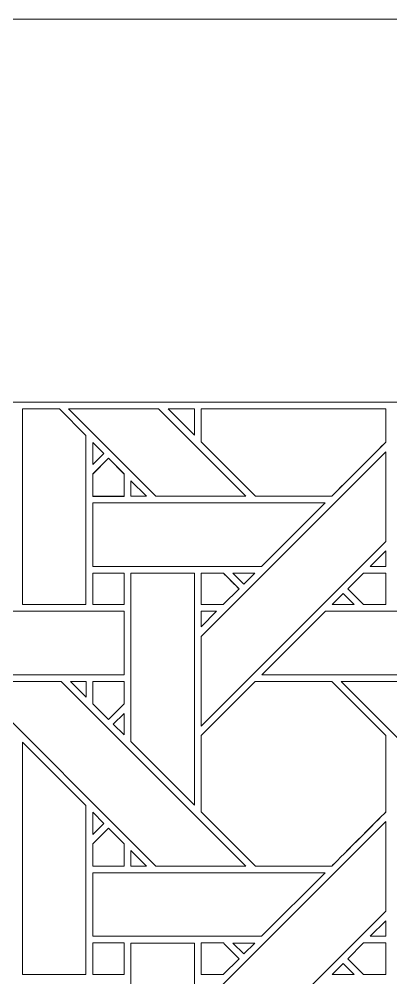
# Model space of a CAD drawing. Header units: inches. Extents: x 2.4 to 22.4, y -0.9 to 19.1.
# Drawn here: x 12.154 to 13.107, y 16.636 to 19.095 of the extents above; entities that cross this region are included whole.
import ezdxf

# ---------------------------------------------------------------- set-up
doc = ezdxf.new("R2010")
doc.units = ezdxf.units.IN
doc.header["$MEASUREMENT"] = 0
doc.layers.add('Design', color=7, linetype='Continuous', lineweight=0)

msp = doc.modelspace()

# ---------------------------------------------------------------- linework, layer by layer
at = {"layer": 'Design'}
for points, knots in [([(2.3829, 19.0948), (2.3829, 19.0948), (2.3829, -0.9052), (2.3829, -0.9052), (2.3829, -0.9052), (22.3829, -0.9052), (22.3829, -0.9052), (22.3829, -0.9052), (22.3829, 19.0948), (22.3829, 19.0948), (22.3829, 19.0948), (2.3829, 19.0948), (2.3829, 19.0948)], [0, 0, 0, 0, 1, 1, 1, 2, 2, 2, 3, 3, 3, 4, 4, 4, 4]), ([(3.3653, 18.1123), (3.3653, 18.1123), (3.3653, 0.0772), (3.3653, 0.0772), (3.3653, 0.0772), (21.4004, 0.0772), (21.4004, 0.0772), (21.4004, 0.0772), (21.4004, 18.1123), (21.4004, 18.1123), (21.4004, 18.1123), (3.3653, 18.1123), (3.3653, 18.1123)], [0, 0, 0, 0, 1, 1, 1, 2, 2, 2, 3, 3, 3, 4, 4, 4, 4]), ([(12.2569, 18.0948), (12.2569, 18.0948), (12.3252, 18.0267), (12.3252, 18.0267), (12.3252, 18.0267), (12.3252, 17.593), (12.3252, 17.593), (12.3252, 17.593), (12.1625, 17.593), (12.1625, 17.593), (12.1625, 17.593), (12.1625, 18.0948), (12.1625, 18.0948), (12.1625, 18.0948), (12.2569, 18.0948), (12.2569, 18.0948)], [0, 0, 0, 0, 1, 1, 1, 2, 2, 2, 3, 3, 3, 4, 4, 4, 5, 5, 5, 5]), ([(12.7354, 17.871), (12.7354, 17.871), (12.5044, 17.871), (12.5044, 17.871), (12.5044, 17.871), (12.2806, 18.0948), (12.2806, 18.0948), (12.2806, 18.0948), (12.5116, 18.0948), (12.5116, 18.0948), (12.5116, 18.0948), (12.7354, 17.871), (12.7354, 17.871)], [0, 0, 0, 0, 1, 1, 1, 2, 2, 2, 3, 3, 3, 4, 4, 4, 4]), ([(12.6032, 18.0948), (12.6032, 18.0948), (12.6032, 18.0274), (12.6032, 18.0274), (12.6032, 18.0274), (12.5358, 18.0948), (12.5358, 18.0948), (12.5358, 18.0948), (12.6032, 18.0948), (12.6032, 18.0948)], [0, 0, 0, 0, 1, 1, 1, 2, 2, 2, 3, 3, 3, 3]), ([(13.0941, 18.0098), (13.0763, 17.9919), (12.9643, 17.8801), (12.9553, 17.8711), (12.9553, 17.8711), (12.7596, 17.8711), (12.7596, 17.8711), (12.7596, 17.8711), (12.6204, 18.0104), (12.6204, 18.0104), (12.6204, 18.0104), (12.6204, 18.0948), (12.6204, 18.0948), (12.6204, 18.0948), (13.0941, 18.0948), (13.0941, 18.0948), (13.0941, 18.0948), (13.0941, 18.0098), (13.0941, 18.0098)], [0, 0, 0, 0, 1, 1, 1, 2, 2, 2, 3, 3, 3, 4, 4, 4, 5, 5, 5, 6, 6, 6, 6]), ([(13.0941, 18.0948), (13.0941, 18.0948), (13.0941, 18.0097), (13.0941, 18.0097), (13.0755, 17.9909), (12.9637, 17.8794), (12.9554, 17.871), (12.9554, 17.871), (12.7596, 17.871), (12.7596, 17.871), (12.7596, 17.871), (12.6204, 18.0102), (12.6204, 18.0102), (12.6204, 18.0102), (12.6204, 18.0948), (12.6204, 18.0948), (12.6204, 18.0948), (13.0941, 18.0948), (13.0941, 18.0948)], [0, 0, 0, 0, 1, 1, 1, 2, 2, 2, 3, 3, 3, 4, 4, 4, 5, 5, 5, 6, 6, 6, 6]), ([(12.3425, 17.9524), (12.3425, 17.9524), (12.3425, 18.0092), (12.3425, 18.0092), (12.3425, 18.0092), (12.3707, 17.9806), (12.3707, 17.9806), (12.3707, 17.9806), (12.3425, 17.9524), (12.3425, 17.9524)], [0, 0, 0, 0, 1, 1, 1, 2, 2, 2, 3, 3, 3, 3]), ([(13.0941, 17.7552), (13.0941, 17.7552), (12.6204, 17.2815), (12.6204, 17.2815), (12.6204, 17.2815), (12.6204, 17.5116), (12.6204, 17.5116), (12.6204, 17.5116), (13.0941, 17.9852), (13.0941, 17.9852), (13.0941, 17.9852), (13.0941, 17.7552), (13.0941, 17.7552)], [0, 0, 0, 0, 1, 1, 1, 2, 2, 2, 3, 3, 3, 4, 4, 4, 4]), ([(12.3425, 17.8709), (12.3425, 17.8709), (12.3425, 17.9282), (12.3425, 17.9282), (12.3425, 17.9282), (12.3828, 17.9685), (12.3828, 17.9685), (12.3828, 17.9685), (12.4232, 17.9282), (12.4232, 17.9282), (12.4232, 17.9282), (12.4232, 17.8709), (12.4232, 17.8709), (12.4232, 17.8709), (12.3425, 17.8709), (12.3425, 17.8709)], [0, 0, 0, 0, 1, 1, 1, 2, 2, 2, 3, 3, 3, 4, 4, 4, 5, 5, 5, 5]), ([(12.3829, 17.9683), (12.3829, 17.9683), (12.4232, 17.928), (12.4232, 17.928), (12.4232, 17.928), (12.4232, 17.8707), (12.4232, 17.8707), (12.4232, 17.8707), (12.3425, 17.8707), (12.3425, 17.8707), (12.3425, 17.8707), (12.3425, 17.928), (12.3425, 17.928), (12.3425, 17.928), (12.3829, 17.9683), (12.3829, 17.9683)], [0, 0, 0, 0, 1, 1, 1, 2, 2, 2, 3, 3, 3, 4, 4, 4, 5, 5, 5, 5]), ([(12.4405, 17.871), (12.4405, 17.871), (12.4405, 17.9107), (12.4405, 17.9107), (12.4405, 17.9107), (12.4802, 17.871), (12.4802, 17.871), (12.4802, 17.871), (12.4405, 17.871), (12.4405, 17.871)], [0, 0, 0, 0, 1, 1, 1, 2, 2, 2, 3, 3, 3, 3]), ([(12.9382, 17.8537), (12.9382, 17.8537), (12.7755, 17.691), (12.7755, 17.691), (12.7755, 17.691), (12.3425, 17.691), (12.3425, 17.691), (12.3425, 17.691), (12.3425, 17.8537), (12.3425, 17.8537), (12.3425, 17.8537), (12.9382, 17.8537), (12.9382, 17.8537)], [0, 0, 0, 0, 1, 1, 1, 2, 2, 2, 3, 3, 3, 4, 4, 4, 4]), ([(13.0543, 17.691), (13.0543, 17.691), (13.0941, 17.7308), (13.0941, 17.7308), (13.0941, 17.7308), (13.0941, 17.691), (13.0941, 17.691), (13.0941, 17.691), (13.0543, 17.691), (13.0543, 17.691)], [0, 0, 0, 0, 1, 1, 1, 2, 2, 2, 3, 3, 3, 3]), ([(12.3425, 17.5931), (12.3425, 17.5931), (12.3425, 17.6739), (12.3425, 17.6739), (12.3425, 17.6739), (12.4228, 17.6739), (12.4228, 17.6739), (12.4228, 17.6739), (12.4228, 17.5931), (12.4228, 17.5931), (12.4228, 17.5931), (12.3425, 17.5931), (12.3425, 17.5931)], [0, 0, 0, 0, 1, 1, 1, 2, 2, 2, 3, 3, 3, 4, 4, 4, 4]), ([(12.4228, 17.6737), (12.4228, 17.6737), (12.4228, 17.593), (12.4228, 17.593), (12.4228, 17.593), (12.3425, 17.593), (12.3425, 17.593), (12.3425, 17.593), (12.3425, 17.6737), (12.3425, 17.6737), (12.3425, 17.6737), (12.4228, 17.6737), (12.4228, 17.6737)], [0, 0, 0, 0, 1, 1, 1, 2, 2, 2, 3, 3, 3, 4, 4, 4, 4]), ([(12.4403, 17.2415), (12.4403, 17.2415), (12.4403, 17.6737), (12.4403, 17.6737), (12.4403, 17.6737), (12.6032, 17.6737), (12.6032, 17.6737), (12.6032, 17.6737), (12.6032, 17.0786), (12.6032, 17.0786), (12.6032, 17.0786), (12.4403, 17.2415), (12.4403, 17.2415)], [0, 0, 0, 0, 1, 1, 1, 2, 2, 2, 3, 3, 3, 4, 4, 4, 4]), ([(12.6204, 17.5931), (12.6204, 17.5931), (12.6204, 17.6739), (12.6204, 17.6739), (12.6204, 17.6739), (12.6775, 17.6739), (12.6775, 17.6739), (12.6826, 17.6688), (12.7134, 17.638), (12.7178, 17.6335), (12.7178, 17.6335), (12.6774, 17.5931), (12.6774, 17.5931), (12.6774, 17.5931), (12.6204, 17.5931), (12.6204, 17.5931)], [0, 0, 0, 0, 1, 1, 1, 2, 2, 2, 3, 3, 3, 4, 4, 4, 5, 5, 5, 5]), ([(12.7178, 17.6334), (12.7178, 17.6334), (12.6774, 17.593), (12.6774, 17.593), (12.6774, 17.593), (12.6204, 17.593), (12.6204, 17.593), (12.6204, 17.593), (12.6204, 17.6737), (12.6204, 17.6737), (12.6204, 17.6737), (12.6775, 17.6737), (12.6775, 17.6737), (12.6827, 17.6685), (12.7135, 17.6377), (12.7178, 17.6334)], [0, 0, 0, 0, 1, 1, 1, 2, 2, 2, 3, 3, 3, 4, 4, 4, 5, 5, 5, 5]), ([(12.7018, 17.6737), (12.7018, 17.6737), (12.7583, 17.6737), (12.7583, 17.6737), (12.7583, 17.6737), (12.73, 17.6456), (12.73, 17.6456), (12.73, 17.6456), (12.7018, 17.6737), (12.7018, 17.6737)], [0, 0, 0, 0, 1, 1, 1, 2, 2, 2, 3, 3, 3, 3]), ([(13.037, 17.593), (13.037, 17.593), (12.9966, 17.6335), (12.9966, 17.6335), (12.9966, 17.6335), (13.037, 17.6739), (13.037, 17.6739), (13.037, 17.6739), (13.0941, 17.6739), (13.0941, 17.6739), (13.0941, 17.6739), (13.0941, 17.593), (13.0941, 17.593), (13.0941, 17.593), (13.037, 17.593), (13.037, 17.593)], [0, 0, 0, 0, 1, 1, 1, 2, 2, 2, 3, 3, 3, 4, 4, 4, 5, 5, 5, 5]), ([(13.0941, 17.6738), (13.0941, 17.6738), (13.0941, 17.593), (13.0941, 17.593), (13.0941, 17.593), (13.037, 17.593), (13.037, 17.593), (13.037, 17.593), (12.9966, 17.6333), (12.9966, 17.6333), (12.9966, 17.6333), (13.037, 17.6738), (13.037, 17.6738), (13.037, 17.6738), (13.0941, 17.6738), (13.0941, 17.6738)], [0, 0, 0, 0, 1, 1, 1, 2, 2, 2, 3, 3, 3, 4, 4, 4, 5, 5, 5, 5]), ([(13.0127, 17.593), (13.0127, 17.593), (12.9562, 17.593), (12.9562, 17.593), (12.9562, 17.593), (12.9845, 17.6212), (12.9845, 17.6212), (12.9845, 17.6212), (13.0127, 17.593), (13.0127, 17.593)], [0, 0, 0, 0, 1, 1, 1, 2, 2, 2, 3, 3, 3, 3]), ([(12.4228, 17.5758), (12.4228, 17.5758), (12.4228, 17.413), (12.4228, 17.413), (12.4228, 17.413), (11.8275, 17.413), (11.8275, 17.413), (11.8275, 17.413), (11.9904, 17.5758), (11.9904, 17.5758), (11.9904, 17.5758), (12.4228, 17.5758), (12.4228, 17.5758)], [0, 0, 0, 0, 1, 1, 1, 2, 2, 2, 3, 3, 3, 4, 4, 4, 4]), ([(12.6602, 17.5758), (12.6602, 17.5758), (12.6204, 17.536), (12.6204, 17.536), (12.6204, 17.536), (12.6204, 17.5758), (12.6204, 17.5758), (12.6204, 17.5758), (12.6602, 17.5758), (12.6602, 17.5758)], [0, 0, 0, 0, 1, 1, 1, 2, 2, 2, 3, 3, 3, 3]), ([(13.3715, 17.5758), (13.3715, 17.5758), (13.3715, 17.413), (13.3715, 17.413), (13.3715, 17.413), (12.7762, 17.413), (12.7762, 17.413), (12.7762, 17.413), (12.9391, 17.5758), (12.9391, 17.5758), (12.9391, 17.5758), (13.3715, 17.5758), (13.3715, 17.5758)], [0, 0, 0, 0, 1, 1, 1, 2, 2, 2, 3, 3, 3, 4, 4, 4, 4]), ([(12.7354, 16.9222), (12.7354, 16.9222), (12.5044, 16.9222), (12.5044, 16.9222), (12.5044, 16.9222), (12.0308, 17.3959), (12.0308, 17.3959), (12.0308, 17.3959), (12.2618, 17.3959), (12.2618, 17.3959), (12.2618, 17.3959), (12.7354, 16.9222), (12.7354, 16.9222)], [0, 0, 0, 0, 1, 1, 1, 2, 2, 2, 3, 3, 3, 4, 4, 4, 4]), ([(12.2859, 17.3959), (12.2859, 17.3959), (12.3253, 17.3959), (12.3253, 17.3959), (12.3253, 17.3959), (12.3253, 17.356), (12.3253, 17.356), (12.3253, 17.356), (12.2859, 17.3959), (12.2859, 17.3959)], [0, 0, 0, 0, 1, 1, 1, 2, 2, 2, 3, 3, 3, 3]), ([(12.4228, 17.396), (12.4228, 17.396), (12.4228, 17.3384), (12.4228, 17.3384), (12.4228, 17.3384), (12.3828, 17.2985), (12.3828, 17.2985), (12.3828, 17.2985), (12.3425, 17.3388), (12.3425, 17.3388), (12.3425, 17.3388), (12.3425, 17.396), (12.3425, 17.396), (12.3425, 17.396), (12.4228, 17.396), (12.4228, 17.396)], [0, 0, 0, 0, 1, 1, 1, 2, 2, 2, 3, 3, 3, 4, 4, 4, 5, 5, 5, 5]), ([(12.3829, 17.2983), (12.3829, 17.2983), (12.3425, 17.3387), (12.3425, 17.3387), (12.3425, 17.3387), (12.3425, 17.3959), (12.3425, 17.3959), (12.3425, 17.3959), (12.4228, 17.3959), (12.4228, 17.3959), (12.4228, 17.3959), (12.4228, 17.3383), (12.4228, 17.3383), (12.4228, 17.3383), (12.3829, 17.2983), (12.3829, 17.2983)], [0, 0, 0, 0, 1, 1, 1, 2, 2, 2, 3, 3, 3, 4, 4, 4, 5, 5, 5, 5]), ([(12.7591, 17.396), (12.7591, 17.396), (12.9553, 17.396), (12.9553, 17.396), (12.9553, 17.396), (13.0941, 17.2572), (13.0941, 17.2572), (13.0941, 17.2572), (13.0941, 17.0611), (13.0941, 17.0611), (13.0763, 17.0431), (12.9643, 16.9314), (12.9553, 16.9224), (12.9553, 16.9224), (12.7596, 16.9224), (12.7596, 16.9224), (12.7596, 16.9224), (12.6204, 17.0616), (12.6204, 17.0616), (12.6204, 17.0616), (12.6204, 17.2573), (12.6204, 17.2573), (12.6204, 17.2573), (12.7591, 17.396), (12.7591, 17.396)], [0, 0, 0, 0, 1, 1, 1, 2, 2, 2, 3, 3, 3, 4, 4, 4, 5, 5, 5, 6, 6, 6, 7, 7, 7, 8, 8, 8, 8]), ([(13.0941, 17.2572), (13.0941, 17.2572), (13.0941, 17.0609), (13.0941, 17.0609), (13.0761, 17.0428), (12.9642, 16.9311), (12.9554, 16.9222), (12.9554, 16.9222), (12.7596, 16.9222), (12.7596, 16.9222), (12.7596, 16.9222), (12.6204, 17.0615), (12.6204, 17.0615), (12.6204, 17.0615), (12.6204, 17.2571), (12.6204, 17.2571), (12.6204, 17.2571), (12.7591, 17.3959), (12.7591, 17.3959), (12.7591, 17.3959), (12.9553, 17.3959), (12.9553, 17.3959), (12.9553, 17.3959), (13.0941, 17.2572), (13.0941, 17.2572)], [0, 0, 0, 0, 1, 1, 1, 2, 2, 2, 3, 3, 3, 4, 4, 4, 5, 5, 5, 6, 6, 6, 7, 7, 7, 8, 8, 8, 8]), ([(13.6841, 16.9222), (13.6841, 16.9222), (13.4531, 16.9222), (13.4531, 16.9222), (13.4531, 16.9222), (12.9795, 17.3959), (12.9795, 17.3959), (12.9795, 17.3959), (13.2105, 17.3959), (13.2105, 17.3959), (13.2105, 17.3959), (13.6841, 16.9222), (13.6841, 16.9222)], [0, 0, 0, 0, 1, 1, 1, 2, 2, 2, 3, 3, 3, 4, 4, 4, 4]), ([(12.4228, 17.314), (12.4228, 17.314), (12.4228, 17.2589), (12.4228, 17.2589), (12.4228, 17.2589), (12.395, 17.2863), (12.395, 17.2863), (12.395, 17.2863), (12.4228, 17.314), (12.4228, 17.314)], [0, 0, 0, 0, 1, 1, 1, 2, 2, 2, 3, 3, 3, 3]), ([(12.1625, 16.6442), (12.1625, 16.6442), (12.1625, 17.2401), (12.1625, 17.2401), (12.1625, 17.2401), (12.3252, 17.0779), (12.3252, 17.0779), (12.3252, 17.0779), (12.3252, 16.6442), (12.3252, 16.6442), (12.3252, 16.6442), (12.1625, 16.6442), (12.1625, 16.6442)], [0, 0, 0, 0, 1, 1, 1, 2, 2, 2, 3, 3, 3, 4, 4, 4, 4]), ([(12.3425, 17.0037), (12.3425, 17.0037), (12.3425, 17.0604), (12.3425, 17.0604), (12.3425, 17.0604), (12.3707, 17.0318), (12.3707, 17.0318), (12.3707, 17.0318), (12.3425, 17.0037), (12.3425, 17.0037)], [0, 0, 0, 0, 1, 1, 1, 2, 2, 2, 3, 3, 3, 3]), ([(12.3425, 16.9221), (12.3425, 16.9221), (12.3425, 16.9794), (12.3425, 16.9794), (12.3425, 16.9794), (12.3828, 17.0198), (12.3828, 17.0198), (12.3828, 17.0198), (12.4232, 16.9794), (12.4232, 16.9794), (12.4232, 16.9794), (12.4232, 16.9221), (12.4232, 16.9221), (12.4232, 16.9221), (12.3425, 16.9221), (12.3425, 16.9221)], [0, 0, 0, 0, 1, 1, 1, 2, 2, 2, 3, 3, 3, 4, 4, 4, 5, 5, 5, 5]), ([(12.3829, 17.0196), (12.3829, 17.0196), (12.4232, 16.9793), (12.4232, 16.9793), (12.4232, 16.9793), (12.4232, 16.922), (12.4232, 16.922), (12.4232, 16.922), (12.3425, 16.922), (12.3425, 16.922), (12.3425, 16.922), (12.3425, 16.9793), (12.3425, 16.9793), (12.3425, 16.9793), (12.3829, 17.0196), (12.3829, 17.0196)], [0, 0, 0, 0, 1, 1, 1, 2, 2, 2, 3, 3, 3, 4, 4, 4, 5, 5, 5, 5]), ([(13.0941, 16.8065), (13.0941, 16.8065), (12.6204, 16.3328), (12.6204, 16.3328), (12.6204, 16.3328), (12.6204, 16.5629), (12.6204, 16.5629), (12.6204, 16.5629), (13.0941, 17.0365), (13.0941, 17.0365), (13.0941, 17.0365), (13.0941, 16.8065), (13.0941, 16.8065)], [0, 0, 0, 0, 1, 1, 1, 2, 2, 2, 3, 3, 3, 4, 4, 4, 4]), ([(12.4405, 16.9222), (12.4405, 16.9222), (12.4405, 16.962), (12.4405, 16.962), (12.4405, 16.962), (12.4802, 16.9222), (12.4802, 16.9222), (12.4802, 16.9222), (12.4405, 16.9222), (12.4405, 16.9222)], [0, 0, 0, 0, 1, 1, 1, 2, 2, 2, 3, 3, 3, 3]), ([(12.9383, 16.905), (12.9383, 16.905), (12.7755, 16.7423), (12.7755, 16.7423), (12.7755, 16.7423), (12.3425, 16.7423), (12.3425, 16.7423), (12.3425, 16.7423), (12.3425, 16.905), (12.3425, 16.905), (12.3425, 16.905), (12.9383, 16.905), (12.9383, 16.905)], [0, 0, 0, 0, 1, 1, 1, 2, 2, 2, 3, 3, 3, 4, 4, 4, 4]), ([(13.0543, 16.7423), (13.0543, 16.7423), (13.0941, 16.7821), (13.0941, 16.7821), (13.0941, 16.7821), (13.0941, 16.7423), (13.0941, 16.7423), (13.0941, 16.7423), (13.0543, 16.7423), (13.0543, 16.7423)], [0, 0, 0, 0, 1, 1, 1, 2, 2, 2, 3, 3, 3, 3]), ([(12.3425, 16.7251), (12.3425, 16.7251), (12.4228, 16.7251), (12.4228, 16.7251), (12.4228, 16.7251), (12.4228, 16.6443), (12.4228, 16.6443), (12.4228, 16.6443), (12.3425, 16.6443), (12.3425, 16.6443), (12.3425, 16.6443), (12.3425, 16.7251), (12.3425, 16.7251)], [0, 0, 0, 0, 1, 1, 1, 2, 2, 2, 3, 3, 3, 4, 4, 4, 4]), ([(12.4228, 16.7251), (12.4228, 16.7251), (12.4228, 16.6443), (12.4228, 16.6443), (12.4228, 16.6443), (12.3425, 16.6443), (12.3425, 16.6443), (12.3425, 16.6443), (12.3425, 16.7251), (12.3425, 16.7251), (12.3425, 16.7251), (12.4228, 16.7251), (12.4228, 16.7251)], [0, 0, 0, 0, 1, 1, 1, 2, 2, 2, 3, 3, 3, 4, 4, 4, 4]), ([(12.4403, 16.2928), (12.4403, 16.2928), (12.4403, 16.725), (12.4403, 16.725), (12.4403, 16.725), (12.6032, 16.725), (12.6032, 16.725), (12.6032, 16.725), (12.6032, 16.1299), (12.6032, 16.1299), (12.6032, 16.1299), (12.4403, 16.2928), (12.4403, 16.2928)], [0, 0, 0, 0, 1, 1, 1, 2, 2, 2, 3, 3, 3, 4, 4, 4, 4]), ([(12.6775, 16.7251), (12.6826, 16.72), (12.7134, 16.6892), (12.7178, 16.6847), (12.7178, 16.6847), (12.6774, 16.6443), (12.6774, 16.6443), (12.6774, 16.6443), (12.6204, 16.6443), (12.6204, 16.6443), (12.6204, 16.6443), (12.6204, 16.7251), (12.6204, 16.7251), (12.6204, 16.7251), (12.6775, 16.7251), (12.6775, 16.7251)], [0, 0, 0, 0, 1, 1, 1, 2, 2, 2, 3, 3, 3, 4, 4, 4, 5, 5, 5, 5]), ([(12.7178, 16.6847), (12.7178, 16.6847), (12.6774, 16.6443), (12.6774, 16.6443), (12.6774, 16.6443), (12.6204, 16.6443), (12.6204, 16.6443), (12.6204, 16.6443), (12.6204, 16.7251), (12.6204, 16.7251), (12.6204, 16.7251), (12.6775, 16.7251), (12.6775, 16.7251), (12.6826, 16.72), (12.7134, 16.6892), (12.7178, 16.6847)], [0, 0, 0, 0, 1, 1, 1, 2, 2, 2, 3, 3, 3, 4, 4, 4, 5, 5, 5, 5]), ([(12.7018, 16.725), (12.7018, 16.725), (12.7583, 16.725), (12.7583, 16.725), (12.7583, 16.725), (12.73, 16.6968), (12.73, 16.6968), (12.73, 16.6968), (12.7018, 16.725), (12.7018, 16.725)], [0, 0, 0, 0, 1, 1, 1, 2, 2, 2, 3, 3, 3, 3]), ([(13.037, 16.6443), (13.037, 16.6443), (12.9966, 16.6847), (12.9966, 16.6847), (12.9966, 16.6847), (13.037, 16.7251), (13.037, 16.7251), (13.037, 16.7251), (13.0941, 16.7251), (13.0941, 16.7251), (13.0941, 16.7251), (13.0941, 16.6443), (13.0941, 16.6443), (13.0941, 16.6443), (13.037, 16.6443), (13.037, 16.6443)], [0, 0, 0, 0, 1, 1, 1, 2, 2, 2, 3, 3, 3, 4, 4, 4, 5, 5, 5, 5]), ([(13.0941, 16.7251), (13.0941, 16.7251), (13.0941, 16.6443), (13.0941, 16.6443), (13.0941, 16.6443), (13.037, 16.6443), (13.037, 16.6443), (13.037, 16.6443), (12.9966, 16.6847), (12.9966, 16.6847), (12.9966, 16.6847), (13.037, 16.7251), (13.037, 16.7251), (13.037, 16.7251), (13.0941, 16.7251), (13.0941, 16.7251)], [0, 0, 0, 0, 1, 1, 1, 2, 2, 2, 3, 3, 3, 4, 4, 4, 5, 5, 5, 5]), ([(13.0127, 16.6442), (13.0127, 16.6442), (12.9562, 16.6442), (12.9562, 16.6442), (12.9562, 16.6442), (12.9845, 16.6725), (12.9845, 16.6725), (12.9845, 16.6725), (13.0127, 16.6442), (13.0127, 16.6442)], [0, 0, 0, 0, 1, 1, 1, 2, 2, 2, 3, 3, 3, 3])]:
    msp.add_open_spline(points, degree=3, knots=knots, dxfattribs=at)

doc.saveas('drawing.dxf')
